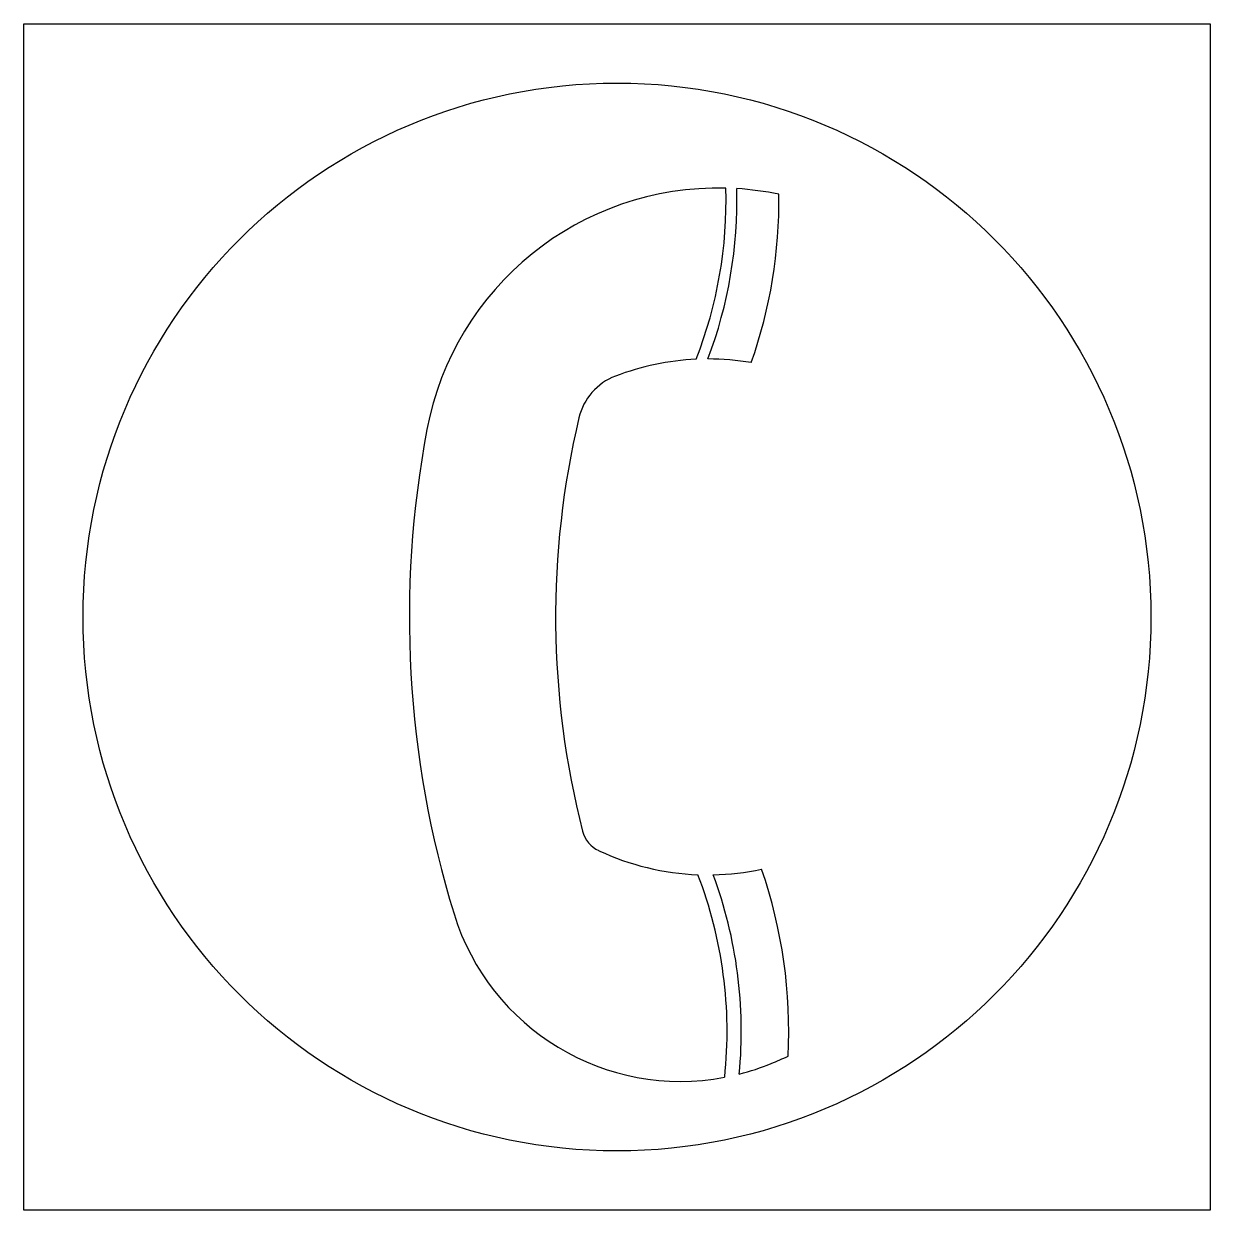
# Model space of a CAD drawing. Extents: x 0 to 40, y 0 to 40.
import ezdxf

# ---------------------------------------------------------------- set-up
doc = ezdxf.new("R2010")
doc.units = 0
doc.header["$MEASUREMENT"] = 0
doc.layers.get('0').update_dxf_attribs({"linetype": 'CONTINUOUS'})

msp = doc.modelspace()

# ---------------------------------------------------------------- linework, layer by layer
at = {"color": 0, "linetype": 'ByBlock'}
msp.add_lwpolyline([(0, 0), (0, 40), (40, 40), (40, 0)], close=True, dxfattribs=at)
msp.add_circle((20, 20), 18, dxfattribs=at)
for centre, radius, start, end in [((23.418, 24.461), 10, 88.5591, 169.2873), ((9.022, 34.03), 14.654, 338.6257, 1.6753), ((9.022, 34.03), 15.02, 339.2091, 1.5734), ((23.418, 24.461), 10, 78.2355, 86.454), ((9.022, 34.03), 16.437, 340.6167, 0.7722), ((23.067, 20.002), 8.696, 92.6278, 111.0387), ((23.067, 20.002), 8.696, 80.3331, 90.0161), ((20.663, 26.252), 2, 111.0387, 166.6467), ((20.663, 26.252), 2, 111.0387, 166.6467), ((47, 20), 29.069, 166.6467, 194.3805), ((47, 20), 34, 169.2873, 197.1232), ((19.811, 13.029), 1, 194.3805, 244.9694), ((23.067, 20.002), 8.696, 244.9694, 267.7662), ((9, 6.026), 14.711, 353.9761, 21.061), ((23.067, 20.002), 8.696, 271.1637, 282.0031), ((9, 6.026), 15.191, 354.5805, 20.3453), ((9, 6.026), 16.791, 357.1661, 19.0118), ((22.152, 12.345), 8, 197.1232, 280.638), ((22.152, 12.345), 8, 284.261, 292.3825), ((19, 20), 16.279, 292.3825, 294.5771)]:
    msp.add_arc(centre, radius, start, end, dxfattribs=at)

doc.saveas('drawing.dxf')
